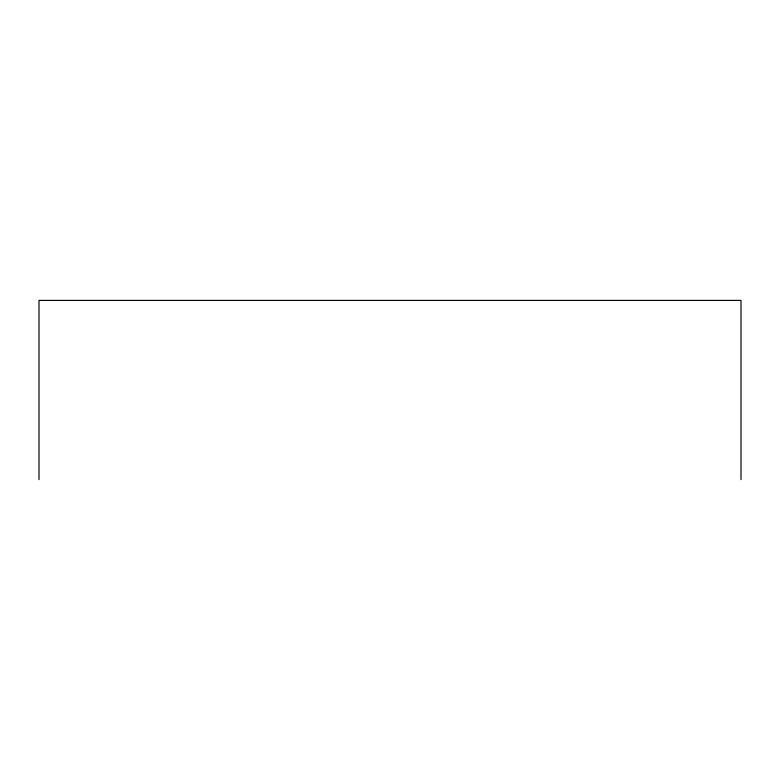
<?xml version="1.0" encoding="UTF-8"?>
<svg xmlns="http://www.w3.org/2000/svg" width="780" height="780" viewBox="0 0 780 780"><rect width="100%" height="100%" fill="white"/><g stroke="black" fill="none" stroke-linecap="round" stroke-linejoin="round"><path stroke-width="1.17" d="M741 479.602L741 300.398L39 300.398L39 479.602"/></g></svg>
